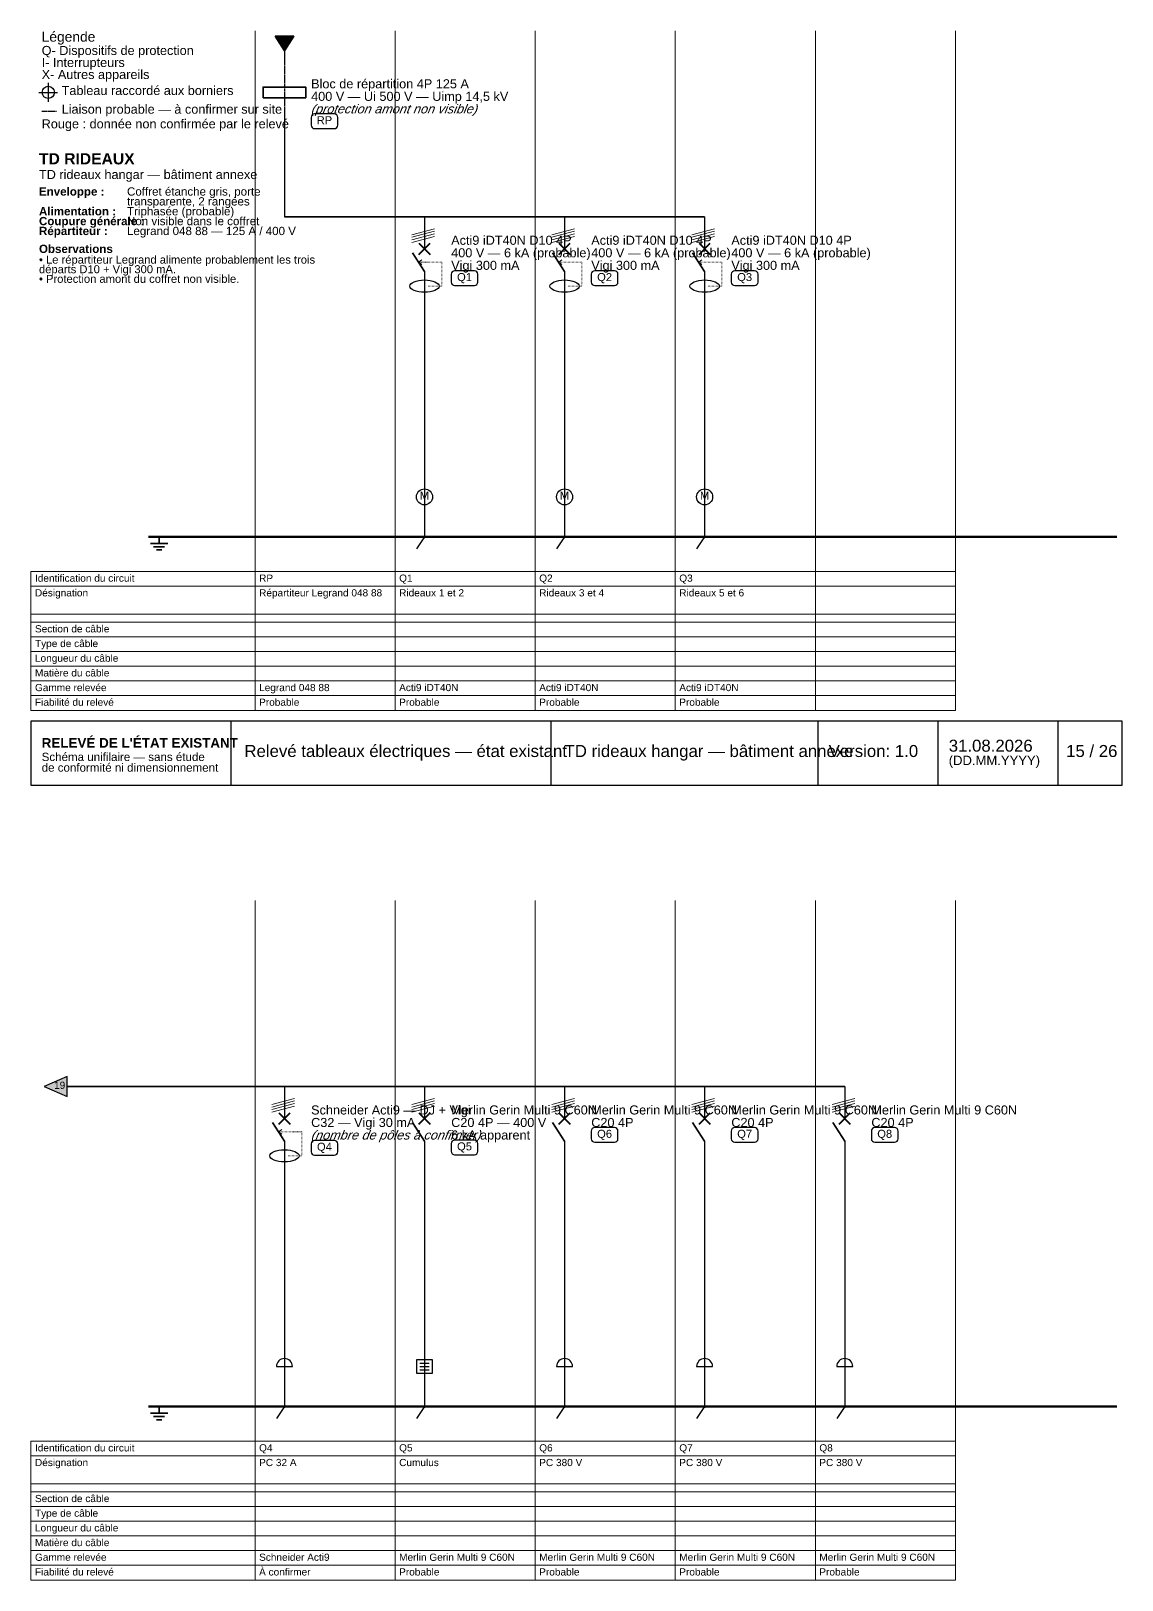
# Model space of a CAD drawing. Header units: millimetres. Extents: x 4 to 1561, y -1145 to 205.
# Drawn here: x 4.2 to 292.8, y -895.3 to -485.6 of the extents above; entities that cross this region are included whole.
import ezdxf
from ezdxf.enums import TextEntityAlignment as Align

# ---------------------------------------------------------------- set-up
doc = ezdxf.new("R2010")
doc.units = ezdxf.units.MM
doc.header["$LTSCALE"] = 0.5
doc.linetypes.add('DASHED', pattern=[1.524, 1.27, -0.254])
doc.linetypes.add('DOT', pattern=[0.508, 0, -0.508])
for name, color, linetype, lineweight in [('RENVOIS_FOLIO', 5, 'CONTINUOUS', 25), ('SCHEMA', 7, 'CONTINUOUS', 35), ('SCHEMA_PROBABLE', 7, 'DASHED', 35), ('SYMBOLES', 7, 'CONTINUOUS', 25), ('TERRE', 3, 'CONTINUOUS', 50), ('TEXTE', 7, 'CONTINUOUS', 13), ('TEXTE_A_CONFIRMER', 1, 'CONTINUOUS', 13), ('TRAME', 253, 'CONTINUOUS', 9)]:
    doc.layers.add(name, color=color, linetype=linetype, lineweight=lineweight)
doc.styles.add('SCHEMA', font='arial.ttf')
doc.styles.add('SCHEMA_GRAS', font='arialbd.ttf')
doc.styles.add('SCHEMA_ITAL', font='ariali.ttf')

msp = doc.modelspace()

# ---------------------------------------------------------------- hatches: boundary and pattern name
at = {"layer": 'RENVOIS_FOLIO'}
msp.add_hatch(color=7, dxfattribs=at).paths.add_polyline_path([(13.76, -762.13), (7.76, -764.78), (13.76, -767.42)])
at = {"layer": 'SCHEMA'}
msp.add_hatch(color=7, dxfattribs=at).paths.add_polyline_path([(68.79, -487.05), (73.73, -487.05), (71.26, -490.93)])
h = msp.add_hatch(color=7, dxfattribs=at)
edge = h.paths.add_edge_path()
edge.add_arc((108.3, -619.44), 0.388, 0, 360)
h = msp.add_hatch(color=7, dxfattribs=at)
edge = h.paths.add_edge_path()
edge.add_arc((145.34, -619.44), 0.388, 0, 360)
h = msp.add_hatch(color=7, dxfattribs=at)
edge = h.paths.add_edge_path()
edge.add_arc((182.39, -619.44), 0.388, 0, 360)
h = msp.add_hatch(color=7, dxfattribs=at)
edge = h.paths.add_edge_path()
edge.add_arc((71.26, -849.44), 0.388, 0, 360)
h = msp.add_hatch(color=7, dxfattribs=at)
edge = h.paths.add_edge_path()
edge.add_arc((108.3, -849.44), 0.388, 0, 360)
h = msp.add_hatch(color=7, dxfattribs=at)
edge = h.paths.add_edge_path()
edge.add_arc((145.34, -849.44), 0.388, 0, 360)
h = msp.add_hatch(color=7, dxfattribs=at)
edge = h.paths.add_edge_path()
edge.add_arc((182.39, -849.44), 0.388, 0, 360)
h = msp.add_hatch(color=7, dxfattribs=at)
edge = h.paths.add_edge_path()
edge.add_arc((219.43, -849.44), 0.388, 0, 360)

# ---------------------------------------------------------------- linework, layer by layer
at = {"layer": 'RENVOIS_FOLIO'}
msp.add_lwpolyline([(13.76, -762.13), (7.76, -764.78), (13.76, -767.42)], close=True, dxfattribs=at)
at = {"layer": 'SCHEMA', "lineweight": 30}
for p, q in [((71.26, -490.93), (71.26, -493.4)), ((8.82, -499.4), (8.82, -504.34)), ((6.35, -501.87), (11.29, -501.87)), ((71.26, -507.87), (71.26, -534.78)), ((108.3, -534.78), (108.3, -543.24)), ((145.34, -534.78), (145.34, -543.24)), ((182.39, -534.78), (182.39, -543.24)), ((108.3, -549.24), (108.3, -619.44)), ((145.34, -549.24), (145.34, -619.44)), ((182.39, -549.24), (182.39, -619.44)), ((108.3, -619.44), (106.19, -622.62)), ((145.34, -619.44), (143.23, -622.62)), ((182.39, -619.44), (180.27, -622.62)), ((71.26, -764.78), (71.26, -773.24)), ((108.3, -764.78), (108.3, -773.24)), ((145.34, -764.78), (145.34, -773.24)), ((182.39, -764.78), (182.39, -773.24)), ((219.43, -764.78), (219.43, -773.24)), ((71.26, -779.24), (71.26, -849.44)), ((108.3, -779.24), (108.3, -849.44)), ((145.34, -779.24), (145.34, -849.44)), ((182.39, -779.24), (182.39, -849.44)), ((219.43, -779.24), (219.43, -849.44)), ((69.14, -838.86), (73.38, -838.86)), ((107.07, -837.98), (109.54, -837.98)), ((107.07, -838.86), (109.54, -838.86)), ((107.07, -839.74), (109.54, -839.74)), ((143.23, -838.86), (147.46, -838.86)), ((180.27, -838.86), (184.5, -838.86)), ((217.31, -838.86), (221.54, -838.86)), ((71.26, -849.44), (69.14, -852.62)), ((108.3, -849.44), (106.19, -852.62)), ((145.34, -849.44), (143.23, -852.62)), ((182.39, -849.44), (180.27, -852.62)), ((219.43, -849.44), (217.31, -852.62))]:
    msp.add_line(p, q, dxfattribs=at)
at = {"layer": 'SCHEMA', "lineweight": 35}
for p, q in [((71.26, -534.78), (182.39, -534.78)), ((105.13, -544.3), (108.3, -549.24)), ((142.17, -544.3), (145.34, -549.24)), ((179.21, -544.3), (182.39, -549.24)), ((35.81, -621.21), (40.39, -621.21)), ((36.62, -622.06), (39.58, -622.06)), ((38.1, -619.44), (38.1, -621.21)), ((37.39, -622.9), (38.81, -622.9)), ((13.76, -764.78), (219.43, -764.78)), ((68.09, -774.3), (71.26, -779.24)), ((105.13, -774.3), (108.3, -779.24)), ((142.17, -774.3), (145.34, -779.24)), ((179.21, -774.3), (182.39, -779.24)), ((216.25, -774.3), (219.43, -779.24)), ((35.81, -851.21), (40.39, -851.21)), ((36.62, -852.06), (39.58, -852.06)), ((38.1, -849.44), (38.1, -851.21)), ((37.39, -852.9), (38.81, -852.9))]:
    msp.add_line(p, q, dxfattribs=at)
at = {"layer": 'SCHEMA', "lineweight": 40}
for p, q in [((106.82, -544.73), (109.78, -541.76)), ((106.82, -541.76), (109.78, -544.73)), ((143.86, -544.73), (146.83, -541.76)), ((143.86, -541.76), (146.83, -544.73)), ((180.9, -544.73), (183.87, -541.76)), ((180.9, -541.76), (183.87, -544.73)), ((69.78, -774.73), (72.74, -771.76)), ((69.78, -771.76), (72.74, -774.73)), ((106.82, -774.73), (109.78, -771.76)), ((106.82, -771.76), (109.78, -774.73)), ((143.86, -774.73), (146.83, -771.76)), ((143.86, -771.76), (146.83, -774.73)), ((180.9, -774.73), (183.87, -771.76)), ((180.9, -771.76), (183.87, -774.73)), ((217.95, -774.73), (220.91, -771.76)), ((217.95, -771.76), (220.91, -774.73))]:
    msp.add_line(p, q, dxfattribs=at)
at = {"layer": 'SCHEMA', "lineweight": 35}
for points in [[(68.79, -487.05), (73.73, -487.05), (71.26, -490.93)], [(65.62, -503.28), (76.91, -503.28), (76.91, -500.46), (65.62, -500.46)]]:
    msp.add_lwpolyline(points, close=True, dxfattribs=at)
at = {"layer": 'SCHEMA', "lineweight": 30}
msp.add_lwpolyline([(106.19, -840.62), (110.42, -840.62), (110.42, -837.1), (106.19, -837.1)], close=True, dxfattribs=at)
for centre, radius in [((8.82, -501.87), 1.62), ((108.3, -608.86), 2.12), ((145.34, -608.86), 2.12), ((182.39, -608.86), 2.12)]:
    msp.add_circle(centre, radius, dxfattribs=at)
for centre in [(71.26, -838.86), (145.34, -838.86), (182.39, -838.86), (219.43, -838.86)]:
    msp.add_arc(centre, 2.12, 0, 180, dxfattribs=at)
for centre in [(108.3, -553.12), (145.34, -553.12), (182.39, -553.12), (71.26, -783.12)]:
    msp.add_ellipse(centre, major_axis=(3.88, 0), ratio=0.418182, dxfattribs=at)
at = {"layer": 'SCHEMA_PROBABLE', "lineweight": 30}
for p, q in [((71.26, -493.4), (71.26, -501.87)), ((71.26, -501.87), (71.26, -507.87)), ((7.06, -506.81), (10.94, -506.81))]:
    msp.add_line(p, q, dxfattribs=at)
at = {"layer": 'SYMBOLES', "lineweight": 20}
for p, q in [((104.95, -539.54), (110.95, -537.95)), ((104.95, -540.21), (110.95, -538.62)), ((104.95, -540.88), (110.95, -539.29)), ((104.95, -541.55), (110.95, -539.96)), ((141.99, -539.54), (147.99, -537.95)), ((141.99, -540.21), (147.99, -538.62)), ((141.99, -540.88), (147.99, -539.29)), ((141.99, -541.55), (147.99, -539.96)), ((179.03, -539.54), (185.03, -537.95)), ((179.03, -540.21), (185.03, -538.62)), ((179.03, -540.88), (185.03, -539.29)), ((179.03, -541.55), (185.03, -539.96)), ((106.75, -546.77), (107.6, -546.14)), ((106.75, -546.77), (107.6, -547.41)), ((143.79, -546.77), (144.64, -546.14)), ((143.79, -546.77), (144.64, -547.41)), ((180.83, -546.77), (181.68, -546.14)), ((180.83, -546.77), (181.68, -547.41)), ((67.91, -769.54), (73.91, -767.95)), ((67.91, -770.21), (73.91, -768.62)), ((67.91, -770.88), (73.91, -769.29)), ((67.91, -771.55), (73.91, -769.96)), ((104.95, -769.54), (110.95, -767.95)), ((104.95, -770.21), (110.95, -768.62)), ((104.95, -770.88), (110.95, -769.29)), ((104.95, -771.55), (110.95, -769.96)), ((141.99, -769.54), (147.99, -767.95)), ((141.99, -770.21), (147.99, -768.62)), ((141.99, -770.88), (147.99, -769.29)), ((141.99, -771.55), (147.99, -769.96)), ((179.03, -769.54), (185.03, -767.95)), ((179.03, -770.21), (185.03, -768.62)), ((179.03, -770.88), (185.03, -769.29)), ((179.03, -771.55), (185.03, -769.96)), ((216.08, -769.54), (222.07, -767.95)), ((216.08, -770.21), (222.07, -768.62)), ((216.08, -770.88), (222.07, -769.29)), ((216.08, -771.55), (222.07, -769.96)), ((69.71, -776.77), (70.56, -776.14)), ((69.71, -776.77), (70.56, -777.41))]:
    msp.add_line(p, q, dxfattribs=at)
at = {"layer": 'SYMBOLES', "linetype": 'DOT', "lineweight": 20}
for p, q in [((106.75, -546.77), (112.89, -546.77)), ((112.89, -546.77), (112.89, -553.12)), ((143.79, -546.77), (149.93, -546.77)), ((149.93, -546.77), (149.93, -553.12)), ((180.83, -546.77), (186.97, -546.77)), ((186.97, -546.77), (186.97, -553.12)), ((112.89, -553.12), (109.01, -553.12)), ((149.93, -553.12), (146.05, -553.12)), ((186.97, -553.12), (183.09, -553.12)), ((69.71, -776.77), (75.85, -776.77)), ((75.85, -776.77), (75.85, -783.12)), ((75.85, -783.12), (71.97, -783.12))]:
    msp.add_line(p, q, dxfattribs=at)
at = {"layer": 'SYMBOLES', "lineweight": 15}
for p, q in [((4.23, -628.62), (248.71, -628.62)), ((4.23, -665.31), (4.23, -628.62)), ((63.5, -665.31), (63.5, -628.62)), ((100.54, -665.31), (100.54, -628.62)), ((137.58, -665.31), (137.58, -628.62)), ((174.62, -665.31), (174.62, -628.62)), ((211.67, -665.31), (211.67, -628.62)), ((248.71, -665.31), (248.71, -628.62)), ((4.23, -632.5), (248.71, -632.5)), ((4.23, -639.91), (248.71, -639.91)), ((4.23, -642.02), (248.71, -642.02)), ((4.23, -645.9), (248.71, -645.9)), ((4.23, -649.78), (248.71, -649.78)), ((4.23, -653.66), (248.71, -653.66)), ((4.23, -657.54), (248.71, -657.54)), ((4.23, -661.42), (248.71, -661.42)), ((4.23, -665.31), (248.71, -665.31)), ((4.23, -858.62), (248.71, -858.62)), ((4.23, -895.31), (4.23, -858.62)), ((63.5, -895.31), (63.5, -858.62)), ((100.54, -895.31), (100.54, -858.62)), ((137.58, -895.31), (137.58, -858.62)), ((174.62, -895.31), (174.62, -858.62)), ((211.67, -895.31), (211.67, -858.62)), ((248.71, -895.31), (248.71, -858.62)), ((4.23, -862.5), (248.71, -862.5)), ((4.23, -869.91), (248.71, -869.91)), ((4.23, -872.02), (248.71, -872.02)), ((4.23, -875.9), (248.71, -875.9)), ((4.23, -879.78), (248.71, -879.78)), ((4.23, -883.66), (248.71, -883.66)), ((4.23, -887.54), (248.71, -887.54)), ((4.23, -891.42), (248.71, -891.42)), ((4.23, -895.31), (248.71, -895.31))]:
    msp.add_line(p, q, dxfattribs=at)
at = {"layer": 'SYMBOLES', "lineweight": 25}
for p, q in [((57.15, -685.06), (57.15, -668.13)), ((141.82, -685.06), (141.82, -668.13)), ((212.37, -685.06), (212.37, -668.13)), ((244.12, -685.06), (244.12, -668.13)), ((275.87, -685.06), (275.87, -668.13))]:
    msp.add_line(p, q, dxfattribs=at)
for points in [[(79.23, -511.47), (84.45, -511.47, 0.414214), (85.37, -510.55), (85.37, -508.5, 0.414214), (84.45, -507.59), (79.23, -507.59, 0.414214), (78.32, -508.5), (78.32, -510.55, 0.414214)], [(116.28, -552.95), (121.5, -552.95, 0.414214), (122.41, -552.03), (122.41, -549.98, 0.414214), (121.5, -549.07), (116.28, -549.07, 0.414214), (115.36, -549.98), (115.36, -552.03, 0.414214)], [(153.32, -552.95), (158.54, -552.95, 0.414214), (159.46, -552.03), (159.46, -549.98, 0.414214), (158.54, -549.07), (153.32, -549.07, 0.414214), (152.4, -549.98), (152.4, -552.03, 0.414214)], [(190.36, -552.95), (195.58, -552.95, 0.414214), (196.5, -552.03), (196.5, -549.98, 0.414214), (195.58, -549.07), (190.36, -549.07, 0.414214), (189.44, -549.98), (189.44, -552.03, 0.414214)], [(153.32, -779.52), (158.54, -779.52, 0.414214), (159.46, -778.61), (159.46, -776.56, 0.414214), (158.54, -775.64), (153.32, -775.64, 0.414214), (152.4, -776.56), (152.4, -778.61, 0.414214)], [(190.36, -779.52), (195.58, -779.52, 0.414214), (196.5, -778.61), (196.5, -776.56, 0.414214), (195.58, -775.64), (190.36, -775.64, 0.414214), (189.44, -776.56), (189.44, -778.61, 0.414214)], [(227.4, -779.52), (232.62, -779.52, 0.414214), (233.54, -778.61), (233.54, -776.56, 0.414214), (232.62, -775.64), (227.4, -775.64, 0.414214), (226.48, -776.56), (226.48, -778.61, 0.414214)], [(79.23, -782.95), (84.45, -782.95, 0.414214), (85.37, -782.03), (85.37, -779.98, 0.414214), (84.45, -779.07), (79.23, -779.07, 0.414214), (78.32, -779.98), (78.32, -782.03, 0.414214)], [(116.28, -782.84), (121.5, -782.84, 0.414214), (122.41, -781.92), (122.41, -779.88, 0.414214), (121.5, -778.96), (116.28, -778.96, 0.414214), (115.36, -779.88), (115.36, -781.92, 0.414214)]]:
    msp.add_lwpolyline(points, format="xyb", close=True, dxfattribs=at)
msp.add_lwpolyline([(4.23, -685.06), (292.77, -685.06), (292.77, -668.13), (4.23, -668.13)], close=True, dxfattribs=at)
at = {"layer": 'TERRE', "color": 3}
for p, q in [((35.28, -619.44), (291.36, -619.44)), ((35.28, -849.44), (291.36, -849.44))]:
    msp.add_line(p, q, dxfattribs=at)
at = {"layer": 'TERRE', "color": 2, "linetype": 'DASHED'}
for p, q in [((36.69, -619.44), (291.36, -619.44)), ((36.69, -849.44), (291.36, -849.44))]:
    msp.add_line(p, q, dxfattribs=at)
at = {"layer": 'TRAME'}
for p, q in [((63.5, -665.31), (63.5, -485.64)), ((100.54, -665.31), (100.54, -485.64)), ((137.58, -665.31), (137.58, -485.64)), ((174.62, -665.31), (174.62, -485.64)), ((211.67, -665.31), (211.67, -485.64)), ((248.71, -665.31), (248.71, -485.64)), ((63.5, -895.31), (63.5, -715.64)), ((100.54, -895.31), (100.54, -715.64)), ((137.58, -895.31), (137.58, -715.64)), ((174.62, -895.31), (174.62, -715.64)), ((211.67, -895.31), (211.67, -715.64)), ((248.71, -895.31), (248.71, -715.64))]:
    msp.add_line(p, q, dxfattribs=at)

# ---------------------------------------------------------------- texts
at = {"layer": 'TEXTE'}
for s, height, style, p in [('Légende', 2.611, 'SCHEMA', (7.06, -488.47)), ('Q- Dispositifs de protection', 2.3989, 'SCHEMA', (7.06, -491.99)), ('I- Interrupteurs', 2.3989, 'SCHEMA', (7.06, -495.17)), ('X- Autres appareils', 2.3989, 'SCHEMA', (7.06, -498.34)), ('Bloc de répartition 4P 125 A', 2.3989, 'SCHEMA', (78.32, -500.81)), ('Tableau raccordé aux borniers', 2.3989, 'SCHEMA', (12.35, -502.58)), ('400 V — Ui 500 V — Uimp 14,5 kV', 2.3989, 'SCHEMA', (78.32, -504.13)), ('Liaison probable — à confirmer sur site', 2.3989, 'SCHEMA', (12.35, -507.52)), ('TD RIDEAUX', 2.963, 'SCHEMA_GRAS', (6.35, -520.92)), ('TD rideaux hangar — bâtiment annexe', 2.3989, 'SCHEMA', (6.35, -524.8)), ('Enveloppe :', 2.1872, 'SCHEMA_GRAS', (6.35, -529.18)), ('Coffret étanche gris, porte', 2.1872, 'SCHEMA', (29.63, -529.18)), ('Alimentation :', 2.1872, 'SCHEMA_GRAS', (6.35, -534.4)), ('transparente, 2 rangées', 2.1872, 'SCHEMA', (29.63, -531.79)), ('Triphasée (probable)', 2.1872, 'SCHEMA', (29.63, -534.4)), ('Coupure générale :', 2.1872, 'SCHEMA_GRAS', (6.35, -537.01)), ('Non visible dans le coffret', 2.1872, 'SCHEMA', (29.63, -537.01)), ('Répartiteur :', 2.1872, 'SCHEMA_GRAS', (6.35, -539.62)), ('Legrand 048 88 — 125 A / 400 V', 2.1872, 'SCHEMA', (29.63, -539.62)), ('Acti9 iDT40N D10 4P', 2.3989, 'SCHEMA', (115.36, -542.19)), ('Acti9 iDT40N D10 4P', 2.3989, 'SCHEMA', (152.4, -542.19)), ('Acti9 iDT40N D10 4P', 2.3989, 'SCHEMA', (189.44, -542.19)), ('Observations', 2.1872, 'SCHEMA_GRAS', (6.35, -544.35)), ('400 V — 6 kA (probable)', 2.3989, 'SCHEMA', (115.36, -545.5)), ('400 V — 6 kA (probable)', 2.3989, 'SCHEMA', (152.4, -545.5)), ('400 V — 6 kA (probable)', 2.3989, 'SCHEMA', (189.44, -545.5)), ('• Le répartiteur Legrand alimente probablement les trois', 2.1167, 'SCHEMA', (6.35, -547.17)), ('départs D10 + Vigi 300 mA.', 2.1167, 'SCHEMA', (6.35, -549.71)), ('Vigi 300 mA', 2.3989, 'SCHEMA', (115.36, -548.82)), ('Vigi 300 mA', 2.3989, 'SCHEMA', (152.4, -548.82)), ('Vigi 300 mA', 2.3989, 'SCHEMA', (189.44, -548.82)), ('• Protection amont du coffret non visible.', 2.1167, 'SCHEMA', (6.35, -552.25)), ('Identification du circuit', 1.905, 'SCHEMA', (5.29, -631.3)), ('RP', 1.905, 'SCHEMA', (64.56, -631.3)), ('Q1', 1.905, 'SCHEMA', (101.6, -631.3)), ('Q2', 1.905, 'SCHEMA', (138.64, -631.3)), ('Q3', 1.905, 'SCHEMA', (175.68, -631.3)), ('Désignation', 1.905, 'SCHEMA', (5.29, -635.18)), ('Répartiteur Legrand 048 88', 1.905, 'SCHEMA', (64.56, -635.18)), ('Rideaux 1 et 2', 1.905, 'SCHEMA', (101.6, -635.18)), ('Rideaux 3 et 4', 1.905, 'SCHEMA', (138.64, -635.18)), ('Rideaux 5 et 6', 1.905, 'SCHEMA', (175.68, -635.18)), ('Section de câble', 1.905, 'SCHEMA', (5.29, -644.7)), ('Type de câble', 1.905, 'SCHEMA', (5.29, -648.58)), ('Longueur du câble', 1.905, 'SCHEMA', (5.29, -652.46)), ('Matière du câble', 1.905, 'SCHEMA', (5.29, -656.35)), ('Gamme relevée', 1.905, 'SCHEMA', (5.29, -660.23)), ('Legrand 048 88', 1.905, 'SCHEMA', (64.56, -660.23)), ('Acti9 iDT40N', 1.905, 'SCHEMA', (101.6, -660.23)), ('Acti9 iDT40N', 1.905, 'SCHEMA', (138.64, -660.23)), ('Acti9 iDT40N', 1.905, 'SCHEMA', (175.68, -660.23)), ('Fiabilité du relevé', 1.905, 'SCHEMA', (5.29, -664.11)), ('Probable', 1.905, 'SCHEMA', (64.56, -664.11)), ('Probable', 1.905, 'SCHEMA', (101.6, -664.11)), ('Probable', 1.905, 'SCHEMA', (138.64, -664.11)), ('Probable', 1.905, 'SCHEMA', (175.68, -664.11)), ("RELEVÉ DE L'ÉTAT EXISTANT", 2.54, 'SCHEMA_GRAS', (7.06, -675.18)), ('Relevé tableaux électriques — état existant', 3.175, 'SCHEMA', (60.68, -677.65)), ('TD rideaux hangar — bâtiment annexe', 3.175, 'SCHEMA', (145.34, -677.65)), ('Version: 1.0', 3.175, 'SCHEMA', (215.19, -677.65)), ('31.08.2026', 3.175, 'SCHEMA', (246.94, -676.24)), ('15 / 26', 3.175, 'SCHEMA', (277.99, -677.65)), ('de conformité ni dimensionnement', 2.1872, 'SCHEMA', (7.06, -681.53)), ('Schéma unifilaire — sans étude', 2.1872, 'SCHEMA', (7.06, -678.71)), ('(DD.MM.YYYY)', 2.4694, 'SCHEMA', (246.94, -679.77)), ('Schneider Acti9 — DJ + Vigi', 2.3989, 'SCHEMA', (78.32, -772.19)), ('Merlin Gerin Multi 9 C60N', 2.3989, 'SCHEMA', (115.36, -772.19)), ('Merlin Gerin Multi 9 C60N', 2.3989, 'SCHEMA', (152.4, -772.19)), ('Merlin Gerin Multi 9 C60N', 2.3989, 'SCHEMA', (189.44, -772.19)), ('Merlin Gerin Multi 9 C60N', 2.3989, 'SCHEMA', (226.48, -772.19)), ('C32 — Vigi 30 mA', 2.3989, 'SCHEMA', (78.32, -775.5)), ('C20 4P — 400 V', 2.3989, 'SCHEMA', (115.36, -775.5)), ('C20 4P', 2.399, 'SCHEMA', (152.4, -775.5)), ('C20 4P', 2.399, 'SCHEMA', (189.44, -775.5)), ('C20 4P', 2.399, 'SCHEMA', (226.48, -775.5)), ('6 kA apparent', 2.3989, 'SCHEMA', (115.36, -778.82)), ('Identification du circuit', 1.905, 'SCHEMA', (5.29, -861.3)), ('Q4', 1.905, 'SCHEMA', (64.56, -861.3)), ('Q5', 1.905, 'SCHEMA', (101.6, -861.3)), ('Q6', 1.905, 'SCHEMA', (138.64, -861.3)), ('Q7', 1.905, 'SCHEMA', (175.68, -861.3)), ('Q8', 1.905, 'SCHEMA', (212.72, -861.3)), ('Désignation', 1.905, 'SCHEMA', (5.29, -865.18)), ('PC 32 A', 1.905, 'SCHEMA', (64.56, -865.18)), ('Cumulus', 1.905, 'SCHEMA', (101.6, -865.18)), ('PC 380 V', 1.905, 'SCHEMA', (138.64, -865.18)), ('PC 380 V', 1.905, 'SCHEMA', (175.68, -865.18)), ('PC 380 V', 1.905, 'SCHEMA', (212.72, -865.18)), ('Type de câble', 1.905, 'SCHEMA', (5.29, -878.58)), ('Section de câble', 1.905, 'SCHEMA', (5.29, -874.7)), ('Longueur du câble', 1.905, 'SCHEMA', (5.29, -882.46)), ('Matière du câble', 1.905, 'SCHEMA', (5.29, -886.35)), ('Gamme relevée', 1.905, 'SCHEMA', (5.29, -890.23)), ('Schneider Acti9', 1.905, 'SCHEMA', (64.56, -890.23)), ('Merlin Gerin Multi 9 C60N', 1.905, 'SCHEMA', (101.6, -890.23)), ('Merlin Gerin Multi 9 C60N', 1.905, 'SCHEMA', (138.64, -890.23)), ('Merlin Gerin Multi 9 C60N', 1.905, 'SCHEMA', (175.68, -890.23)), ('Merlin Gerin Multi 9 C60N', 1.905, 'SCHEMA', (212.72, -890.23)), ('Fiabilité du relevé', 1.905, 'SCHEMA', (5.29, -894.11)), ('Probable', 1.905, 'SCHEMA', (101.6, -894.11)), ('Probable', 1.905, 'SCHEMA', (138.64, -894.11)), ('Probable', 1.905, 'SCHEMA', (175.68, -894.11)), ('Probable', 1.905, 'SCHEMA', (212.72, -894.11))]:
    msp.add_text(s, height=height, dxfattribs=dict(at, style=style)).set_placement(p)
at = {"layer": 'TEXTE', "style": 'SCHEMA'}
for s, height, p in [('RP', 2.117, (81.84, -510.3)), ('Q1', 2.117, (118.89, -551.78)), ('Q2', 2.117, (155.93, -551.78)), ('Q3', 2.117, (192.97, -551.78)), ('M', 2.12, (108.3, -609.6)), ('M', 2.12, (145.34, -609.6)), ('M', 2.12, (182.39, -609.6)), ('19', 1.905, (11.82, -765.41)), ('Q6', 2.117, (155.93, -778.36)), ('Q7', 2.117, (192.97, -778.36)), ('Q8', 2.117, (230.01, -778.36)), ('Q4', 2.117, (81.84, -781.78)), ('Q5', 2.117, (118.89, -781.68))]:
    msp.add_text(s, height=height, dxfattribs=at).set_placement(p, align=Align.CENTER)
at = {"layer": 'TEXTE_A_CONFIRMER', "style": 'SCHEMA_ITAL', "oblique": 12}
for s, p in [('(protection amont non visible)', (78.32, -507.44)), ('(nombre de pôles à confirmer)', (78.32, -778.82))]:
    msp.add_text(s, height=2.3989, dxfattribs=at).set_placement(p)
at = {"layer": 'TEXTE_A_CONFIRMER', "style": 'SCHEMA'}
for s, height, p in [('Rouge : donnée non confirmée par le relevé', 2.3989, (7.06, -511.4)), ('À confirmer', 1.905, (64.56, -894.11))]:
    msp.add_text(s, height=height, dxfattribs=at).set_placement(p)

doc.saveas('drawing.dxf')
